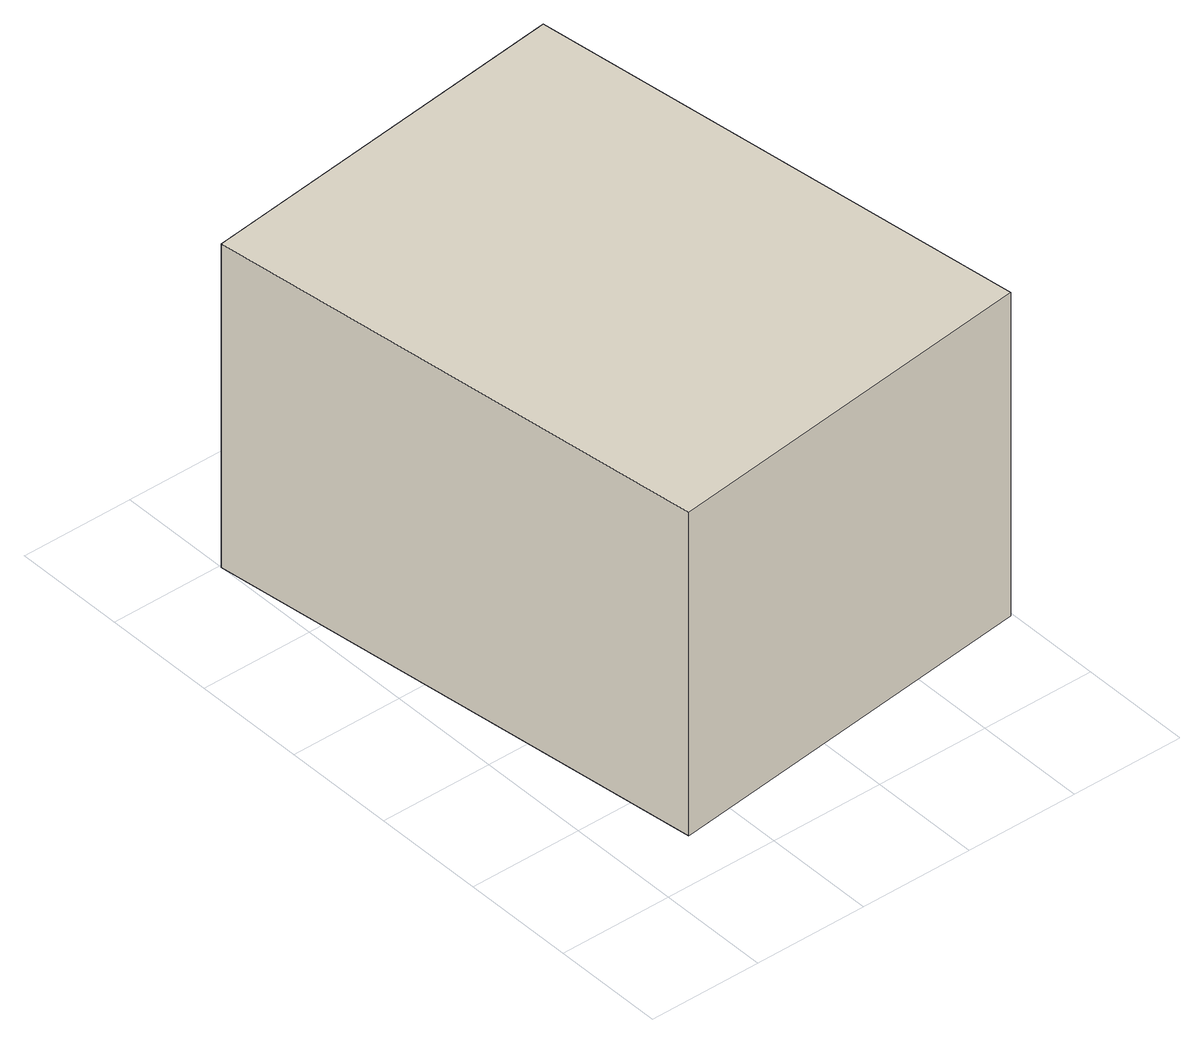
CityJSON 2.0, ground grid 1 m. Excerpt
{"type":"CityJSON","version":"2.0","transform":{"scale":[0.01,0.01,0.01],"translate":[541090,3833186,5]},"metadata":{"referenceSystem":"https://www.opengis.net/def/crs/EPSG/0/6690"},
"CityObjects":{
"building1":{"type":"Building","attributes":{"class":"3001","BuildingDetailAttribute.specifiedBuildingCoverageRate":0.6,"BuildingDetailAttribute.surveyYear":2017,"BuildingHighTideRiskAttribute.description":"1","BuildingHighTideRiskAttribute.rank":"2","BuildingHighTideRiskAttribute.depth":2.78,"BuildingIDAttribute.prefecture":"27","BuildingIDAttribute.city":"27108"},"geometry":[{"type":"Solid","lod":"1","boundaries":[[[[0,1,2,3]],[[2,4,5,3]],[[1,6,4,2]],[[0,7,6,1]],[[3,5,7,0]],[[4,6,7,5]]]]}]}
},
"vertices":[
[0,498,23],[341,540,23],[398,86,23],[57,44,23],[398,86,323],[57,44,323],[341,540,323],[0,498,323]
]}
